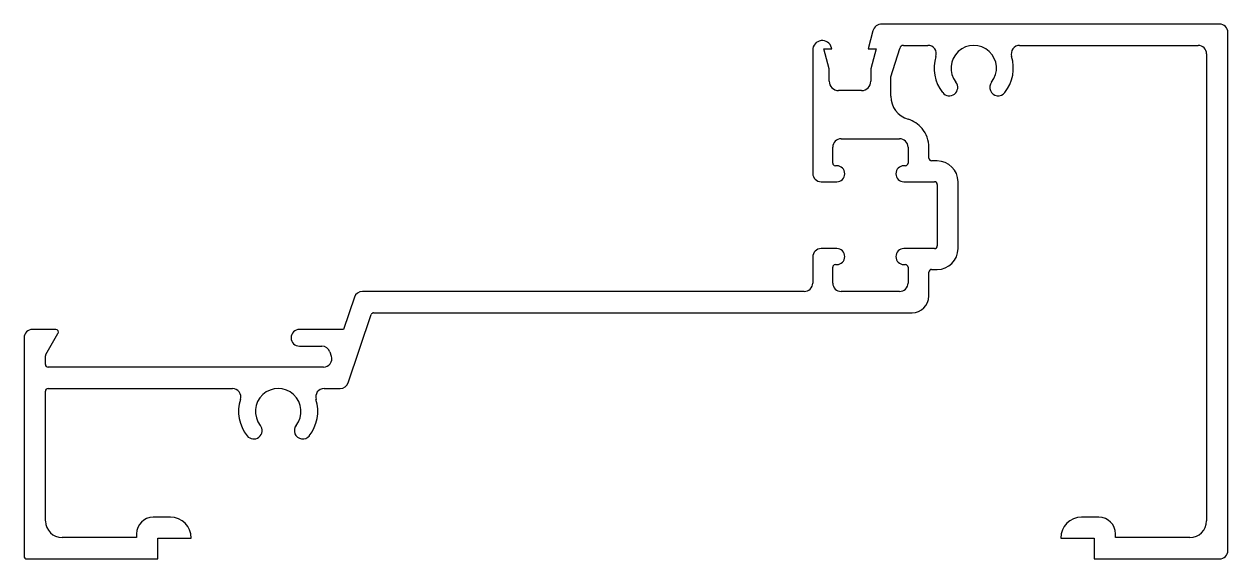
# Model space of a CAD drawing. Extents: x -52 to 62, y -7 to 44.
import ezdxf

# ---------------------------------------------------------------- set-up
doc = ezdxf.new("R2010")
doc.units = 0
doc.layers.get('0').update_dxf_attribs({"linetype": 'CONTINUOUS'})

msp = doc.modelspace()

# ---------------------------------------------------------------- linework, layer by layer
for p, q in [((28.13, 43.54), (27.68, 41.84)), ((61.03, 44.2), (28.99, 44.2)), ((61.83, -5.8), (61.83, 43.4)), ((22.41, 41.72), (22.41, 30.02)), ((23.98, 39.93), (23.47, 41.84)), ((23.47, 41.84), (24.23, 41.84)), ((24.23, 41.84), (24.2, 41.95)), ((27.68, 41.84), (28.44, 41.84)), ((28.44, 41.84), (27.93, 39.93)), ((29.83, 39.2), (30.67, 41.88)), ((31.04, 42.17), (33.35, 42.17)), ((42.06, 42.17), (59, 42.17)), ((59.8, 41.37), (59.8, -3)), ((23.98, 38.77), (23.98, 39.93)), ((27.93, 39.93), (27.93, 38.77)), ((29.83, 37.35), (29.83, 39.2)), ((27.04, 37.88), (24.87, 37.88)), ((25.11, 33.3), (30.66, 33.3)), ((24.31, 30.99), (24.31, 32.5)), ((31.46, 32.5), (31.46, 30.99)), ((33.44, 31.46), (33.44, 32.5)), ((34.23, 31.2), (33.7, 31.2)), ((24.7, 30.74), (24.56, 30.74)), ((31.21, 30.74), (31.07, 30.74)), ((23.21, 29.22), (24.7, 29.22)), ((31.07, 29.22), (33.98, 29.22)), ((34.23, 28.97), (34.23, 23.13)), ((36.21, 22.87), (36.21, 29.22)), ((24.7, 22.87), (23.21, 22.87)), ((33.98, 22.87), (31.07, 22.87)), ((22.41, 22.07), (22.41, 19.6)), ((24.31, 19.6), (24.31, 21.1)), ((24.56, 21.35), (24.7, 21.35)), ((31.07, 21.35), (31.21, 21.35)), ((31.46, 21.1), (31.46, 19.6)), ((33.44, 18.37), (33.44, 20.64)), ((33.7, 20.89), (34.23, 20.89)), ((21.61, 18.8), (-20.35, 18.8)), ((30.66, 18.8), (25.11, 18.8)), ((-21.11, 18.25), (-22.13, 15.19)), ((-21.69, 10.12), (-19.52, 16.6)), ((-19.28, 16.77), (31.84, 16.77)), ((-49.46, 15.19), (-51.67, 15.19)), ((-22.13, 15.19), (-26.33, 15.19)), ((-52.47, 14.39), (-52.47, -6.35)), ((-50.4, 12.81), (-49.25, 14.81)), ((-50.44, 11.86), (-50.44, 12.68)), ((-26.33, 13.61), (-24.19, 13.61)), ((-23.43, 13.06), (-23.3, 12.66)), ((-24.05, 11.61), (-50.19, 11.61)), ((-50.43, -3), (-50.44, 9.33)), ((-50.19, 9.58), (-32.69, 9.58)), ((-23.98, 9.58), (-22.45, 9.58)), ((-38.57, -2.64), (-40.22, -2.64)), ((49.59, -2.64), (47.94, -2.64)), ((-41.8, -4.57), (-48.86, -4.57)), ((-41.8, -4.22), (-41.8, -4.57)), ((51.16, -4.57), (51.16, -4.22)), ((58.23, -4.57), (51.16, -4.57)), ((-39.77, -6.6), (-39.77, -4.62)), ((-39.77, -4.62), (-36.59, -4.62)), ((45.96, -4.62), (49.13, -4.62)), ((49.13, -4.62), (49.13, -6.6)), ((-52.22, -6.6), (-39.77, -6.6)), ((49.13, -6.6), (61.03, -6.6))]:
    msp.add_line(p, q)
for centre, radius, start, end in [((28.99, 43.31), 0.889, 90, 165), ((61.03, 43.4), 0.8, 0, 90), ((23.32, 41.72), 0.91, 15, 180), ((31.04, 41.79), 0.381, 90, 165), ((33.35, 41.37), 0.8, 342.6477, 90), ((37.7, 40.01), 2.16, 321.7644, 218.2356), ((42.06, 41.37), 0.8, 90, 197.3523), ((59, 41.37), 0.8, 0, 90), ((37.7, 40.01), 3.76, 162.6477, 218.2356), ((37.7, 40.01), 3.76, 321.7644, 17.3523), ((24.87, 38.77), 0.889, 180, 270), ((27.04, 38.77), 0.889, 270, 0), ((35.38, 38.18), 0.8, 218.2356, 38.2356), ((40.03, 38.18), 0.8, 141.7644, 321.7644), ((32.12, 37.35), 2.29, 180, 253.2818), ((30.66, 32.5), 2.78, 39.7802, 73.2818), ((25.11, 32.5), 0.8, 90, 180), ((30.66, 32.5), 0.8, 0, 90), ((30.66, 32.5), 2.78, 0, 39.7802), ((24.56, 30.99), 0.25, 180, 270), ((31.21, 30.99), 0.25, 270, 0), ((33.7, 31.46), 0.254, 180, 270), ((34.23, 29.22), 1.98, 0, 90), ((23.21, 30.02), 0.8, 180, 270), ((24.7, 29.98), 0.76, 270, 90), ((31.07, 29.98), 0.76, 90, 270), ((33.98, 28.97), 0.254, 0, 90), ((23.21, 22.07), 0.8, 90, 180), ((24.7, 22.11), 0.76, 270, 90), ((31.07, 22.11), 0.76, 90, 270), ((33.98, 23.13), 0.254, 270, 0), ((34.23, 22.87), 1.98, 270, 0), ((24.56, 21.1), 0.25, 90, 180), ((31.21, 21.1), 0.25, 0, 90), ((33.7, 20.64), 0.254, 90, 180), ((21.61, 19.6), 0.8, 270, 360), ((25.11, 19.6), 0.8, 180, 270), ((30.66, 19.6), 0.8, 270, 0), ((-20.35, 18), 0.8, 90, 161.474), ((31.84, 18.37), 1.6, 270, 0), ((-19.28, 16.52), 0.25, 90, 161.474), ((-51.67, 14.39), 0.8, 90, 180), ((-49.46, 14.94), 0.25, 330, 90), ((-26.33, 14.4), 0.79, 90, 270), ((-50.19, 12.68), 0.25, 150, 180), ((-24.19, 12.81), 0.8, 18.5198, 90), ((-24.05, 12.41), 0.8, 270, 18.5198), ((-50.19, 11.86), 0.25, 180, 270), ((-50.19, 9.33), 0.25, 90, 180.0095), ((-32.69, 8.78), 0.8, 342.6609, 90), ((-28.34, 7.42), 2.16, 321.7924, 218.2076), ((-23.98, 8.78), 0.8, 90, 197.3391), ((-22.45, 10.38), 0.8, 270, 341.474), ((-28.34, 7.42), 3.76, 162.6609, 218.2076), ((-28.34, 7.42), 3.76, 321.7924, 17.3391), ((-30.66, 5.59), 0.801, 218.2076, 38.2076), ((-26.01, 5.59), 0.801, 141.7924, 321.7924), ((-48.86, -3), 1.57, 180.019, 270), ((-40.22, -4.22), 1.57, 90, 180), ((-38.57, -4.62), 1.98, 0, 90), ((47.94, -4.62), 1.98, 90, 180), ((49.59, -4.22), 1.57, 0, 90), ((58.23, -3), 1.57, 270, 360), ((-52.22, -6.35), 0.25, 180, 270), ((61.03, -5.8), 0.8, 270, 360)]:
    msp.add_arc(centre, radius, start, end)

doc.saveas('drawing.dxf')
